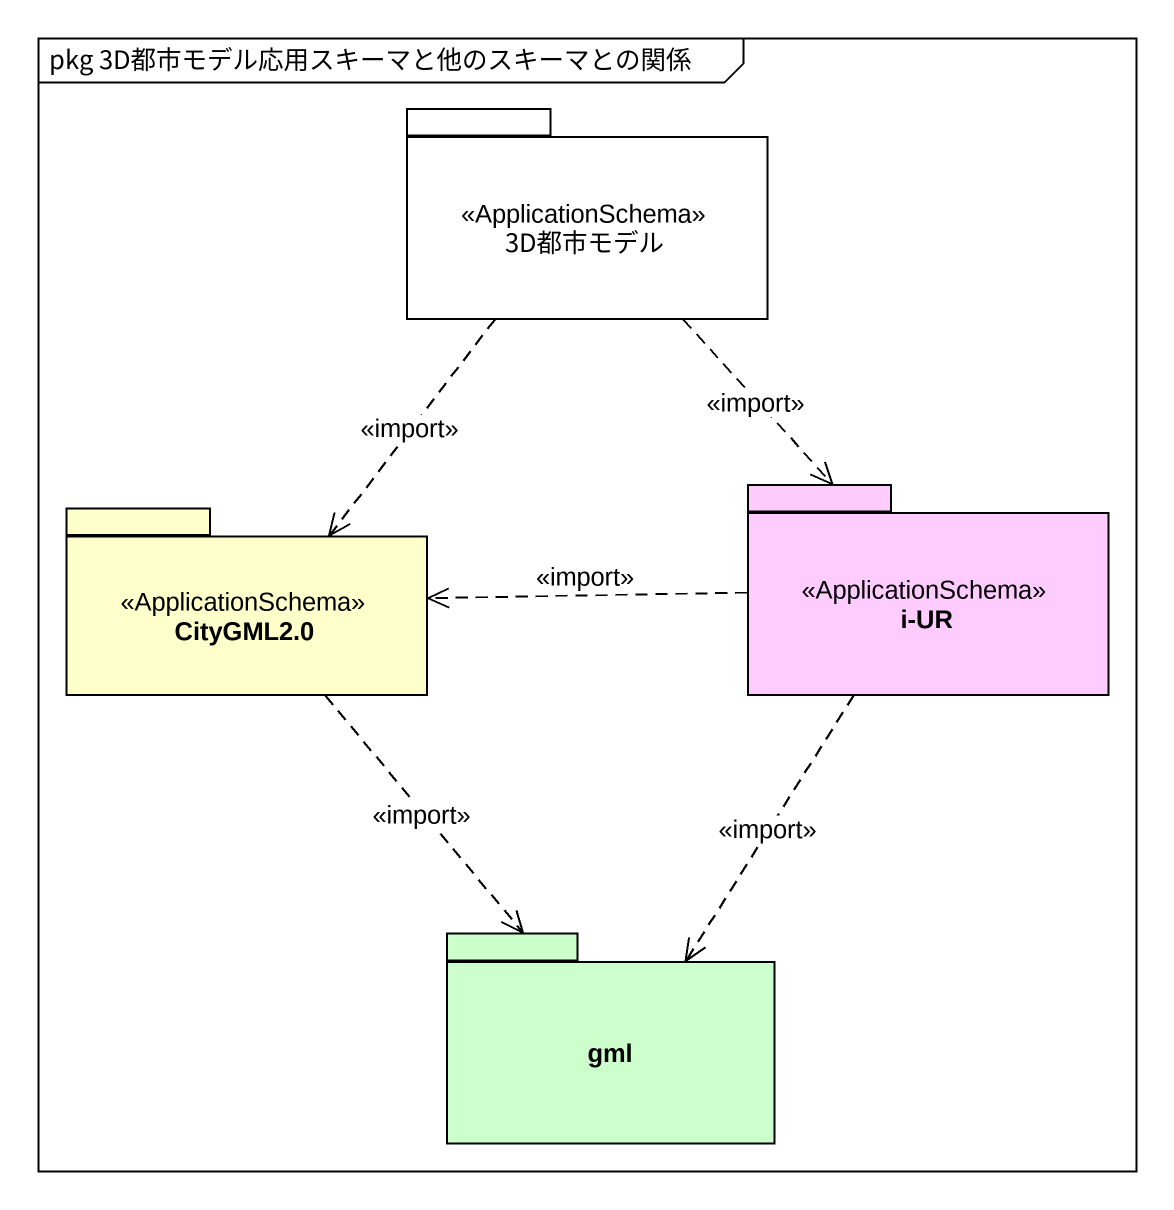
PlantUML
@startuml
mainframe pkg 3D都市モデル応用スキーマと他のスキーマとの関係
package "3D都市モデル" as p3D都市モデル <<ApplicationSchema>> #FFFFFF {
}
package "CityGML2.0" as CityGML2_0 <<ApplicationSchema>> #FFFFCC {
}
package "i-UR" as i_UR <<ApplicationSchema>> #FFCCFF {
}
package gml #CCFFCC {
}
p3D都市モデル ..> CityGML2_0 : <<import>>
p3D都市モデル ..> i_UR : <<import>>
CityGML2_0 ..> gml : <<import>>
i_UR .left.> CityGML2_0 : <<import>>
i_UR ..> gml : <<import>>
@enduml
